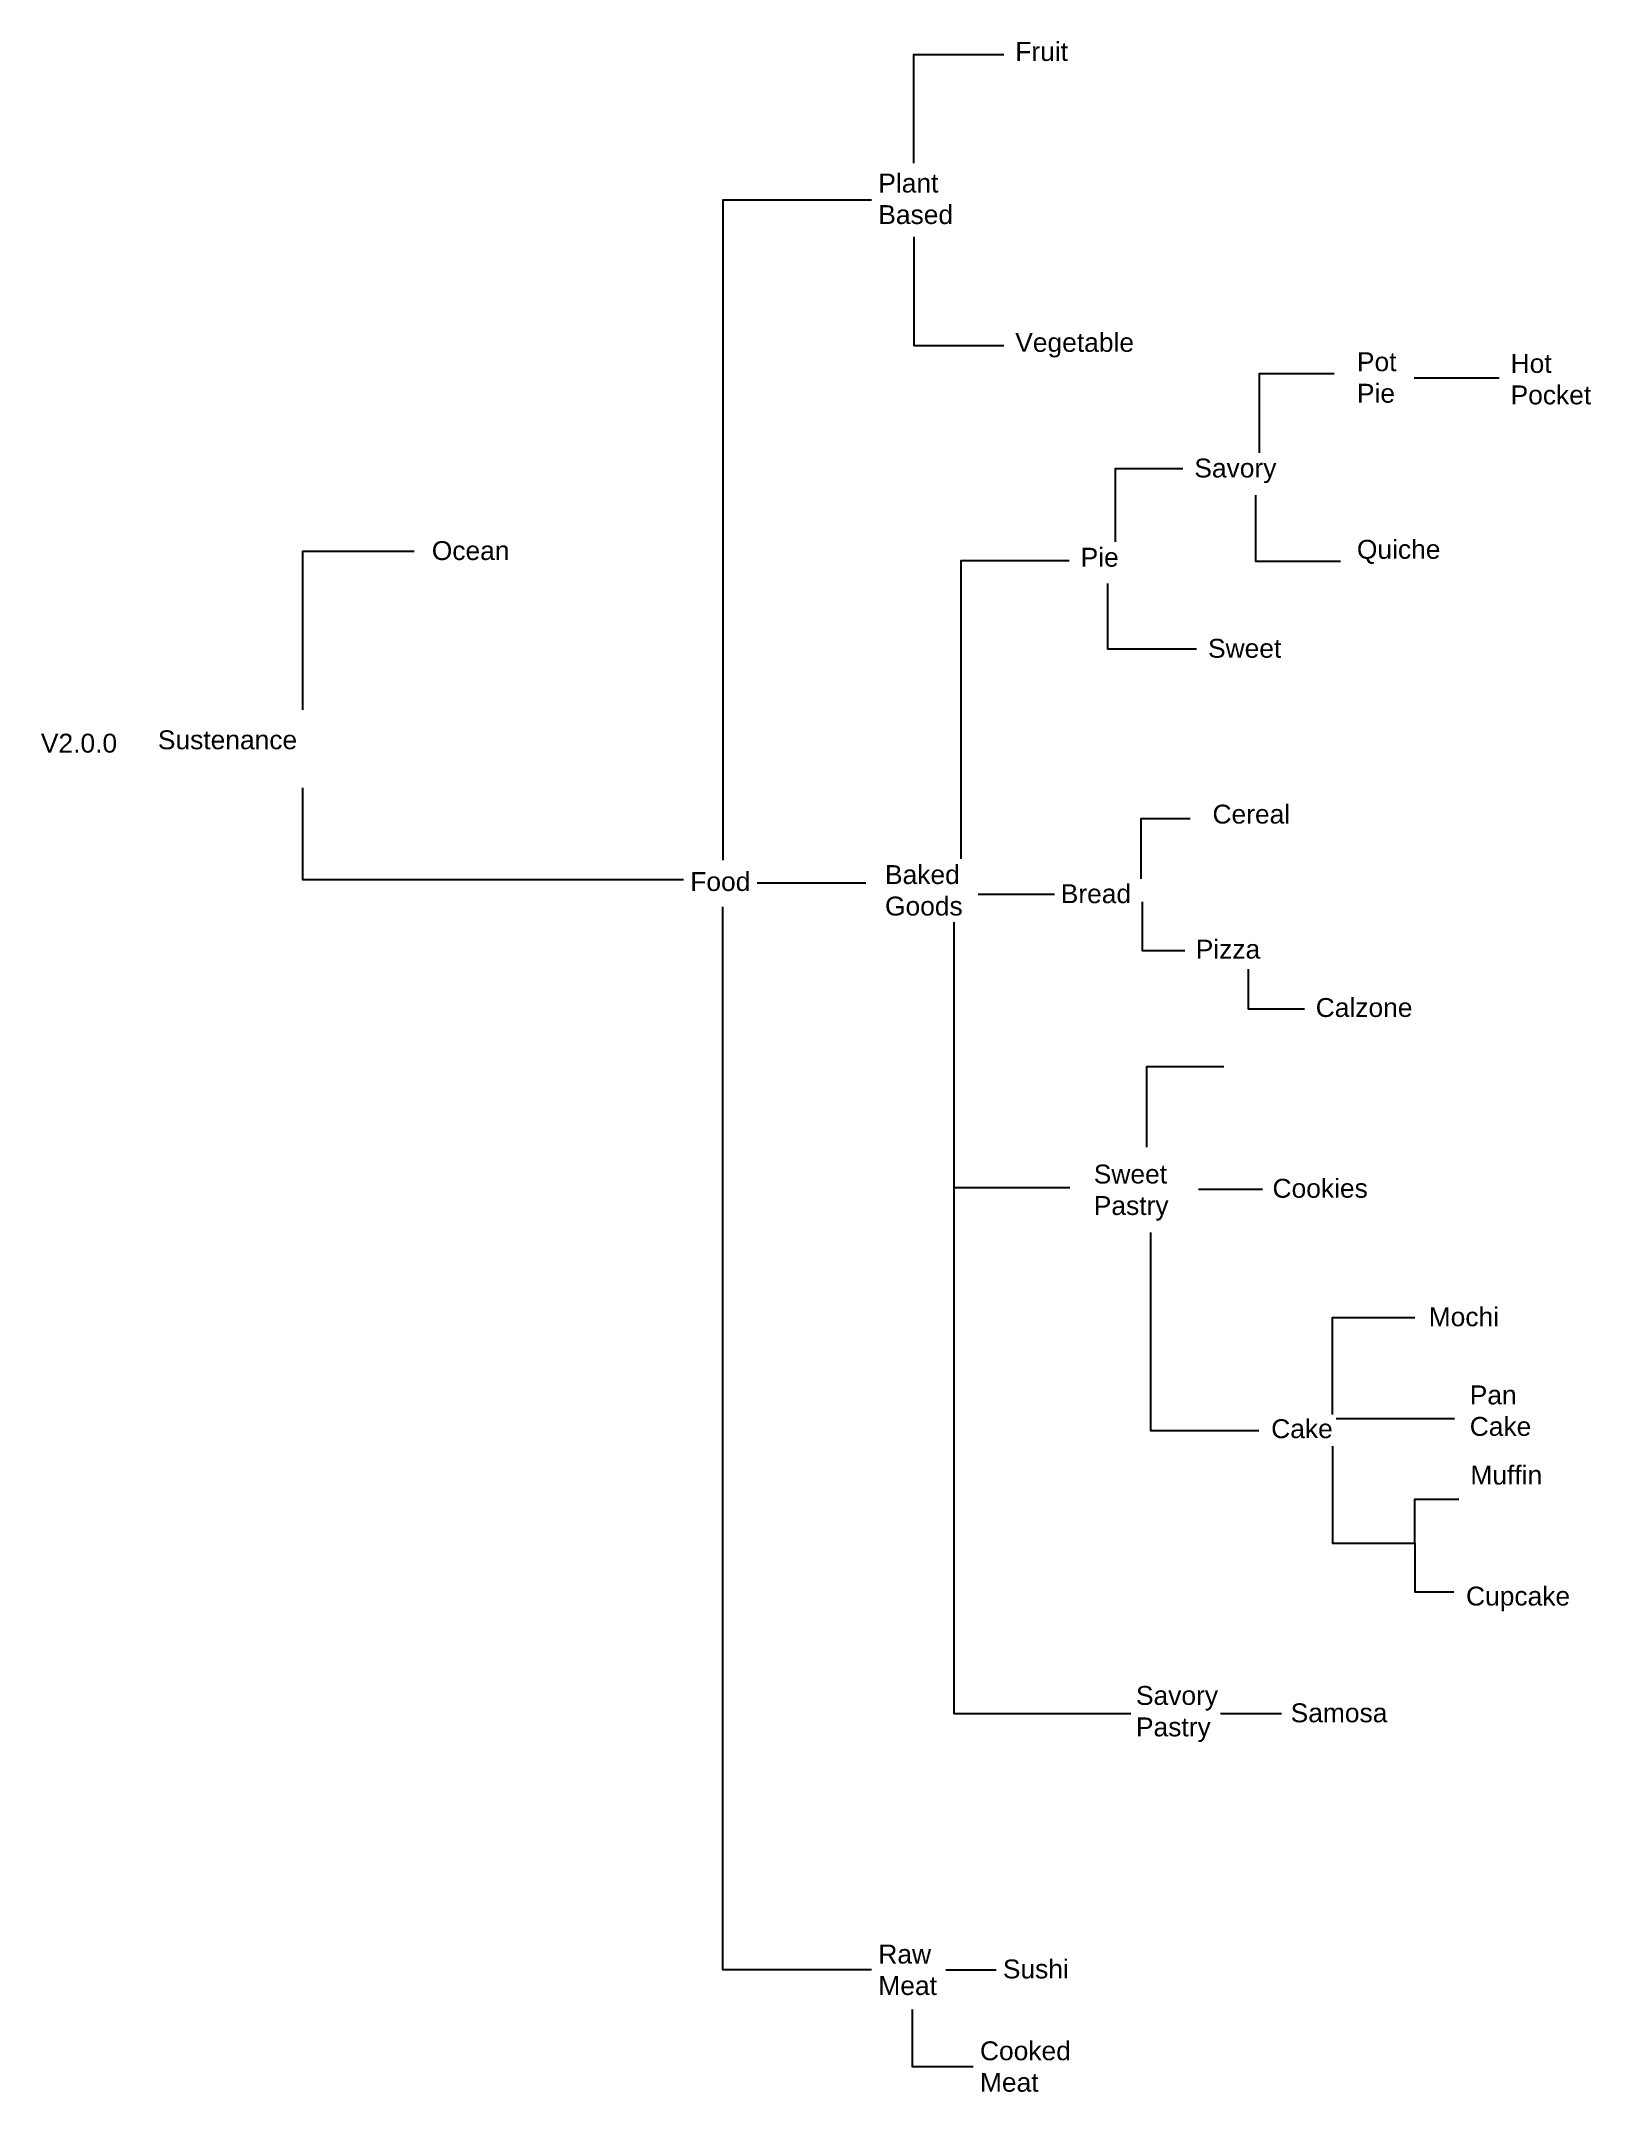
# Model space of a CAD drawing. Header units: inches. Extents: x -214 to 196, y -261 to 282.
import ezdxf

# ---------------------------------------------------------------- set-up
doc = ezdxf.new("R2010")
doc.units = ezdxf.units.IN
doc.header["$MEASUREMENT"] = 0
doc.styles.get("Standard").update_dxf_attribs({"font": 'arial.ttf'})

msp = doc.modelspace()

# ---------------------------------------------------------------- linework, layer by layer
for p, q in [((149.5, 193.14), (172, 193.14)), ((-24.5, 59.5), (4.24, 59.5)), ((25.43, -228.26), (38.79, -228.26))]:
    msp.add_line(p, q)
for points in [[(16.97, 249.97), (16.97, 278.75), (40.82, 278.75)], [(5.79, 240.24), (-33.58, 240.24), (-33.58, 65.46)], [(16.97, 230.51), (16.97, 201.74), (40.82, 201.74)], [(108.54, 173.3), (108.54, 194.29), (128.35, 194.29)], [(70.4, 149.77), (70.4, 169.2), (88.25, 169.2)], [(107.5, 162.14), (107.5, 144.64), (130, 144.64)], [(-144.85, 105.25), (-144.85, 147.28), (-115.39, 147.28)], [(29.51, 65.85), (29.51, 144.86), (58.13, 144.86)], [(68.24, 138.7), (68.24, 121.47), (91.87, 121.47)], [(-44.01, 60.24), (-144.85, 60.24), (-144.85, 84.63)], [(77.2, 60.51), (77.2, 76.51), (90.2, 76.51)], [(34.01, 56.51), (54.2, 56.51)], [(77.49, 54.42), (77.49, 41.59), (88.72, 41.59)], [(5.79, -228.26), (-33.58, -228.26), (-33.58, 53.16)], [(27.55, 49.1), (27.55, -21.14), (58.31, -21.14)], [(105.5, 36.64), (105.5, 26.14), (120.5, 26.14)], [(78.72, -10.48), (78.72, 10.86), (99.11, 10.86)], [(27.55, -21.14), (27.55, -160.45), (74.48, -160.45)], [(92.42, -21.62), (109.31, -21.62)], [(79.68, -33.09), (79.68, -85.48), (108.35, -85.48)], [(127.86, -81.3), (127.86, -55.62), (149.66, -55.62)], [(128.85, -82.28), (160.19, -82.28)], [(127.86, -89.66), (127.86, -115.34), (149.66, -115.34)], [(149.66, -115.34), (149.66, -103.68), (161.36, -103.68)], [(149.66, -115.34), (149.66, -128.19), (160, -128.19)], [(98.24, -160.45), (114.4, -160.45)], [(16.54, -238.76), (16.54, -253.85), (32.72, -253.85)]]:
    msp.add_lwpolyline(points)

# ---------------------------------------------------------------- texts
at = {"char_height": 5, "attachment_point": 1}
for s, insert in [('Fruit', (43.85, 282.07)), ('Plant Based', (7.58, 247.23)), ('Vegetable', (43.85, 205.06)), ('Pot Pie', (134.34, 199.93)), ('Hot Pocket', (175.04, 199.49)), ('Savory', (91.28, 171.8)), ('Ocean', (-110.68, 149.94)), ('Pie', (61.16, 148.18)), ('Quiche', (134.34, 150.28)), ('Sweet', (94.9, 124.07)), ('V2.0.0', (-214.22, 98.96)), ('Sustenance', (-183.23, 99.85)), ('Cereal', (96.09, 80.18)), ('Food', (-42.23, 62.33)), ('Baked Goods', (9.35, 64.17)), ('Bread', (55.9, 59.11)), ('Pizza', (91.65, 44.43)), ('Calzone', (123.43, 28.98)), ('Sweet Pastry', (64.65, -15.11)), ('Cookies', (111.99, -18.88)), ('Mochi', (153.35, -52.9)), ('Pan Cake', (164.22, -73.58)), ('Cake', (111.64, -82.52)), ('Muffin', (164.41, -94.79)), ('Cupcake', (163.24, -126.83)), ('Savory Pastry', (75.82, -153.14)), ('Samosa', (116.79, -157.74)), ('Raw Meat', (7.58, -221.61)), ('Sushi', (40.57, -225.55)), ('Cooked Meat', (34.5, -247.21))]:
    msp.add_mtext_dynamic_manual_height_columns(s, width=10, gutter_width=1, heights=[0], dxfattribs=dict(at, insert=insert))

doc.saveas('drawing.dxf')
